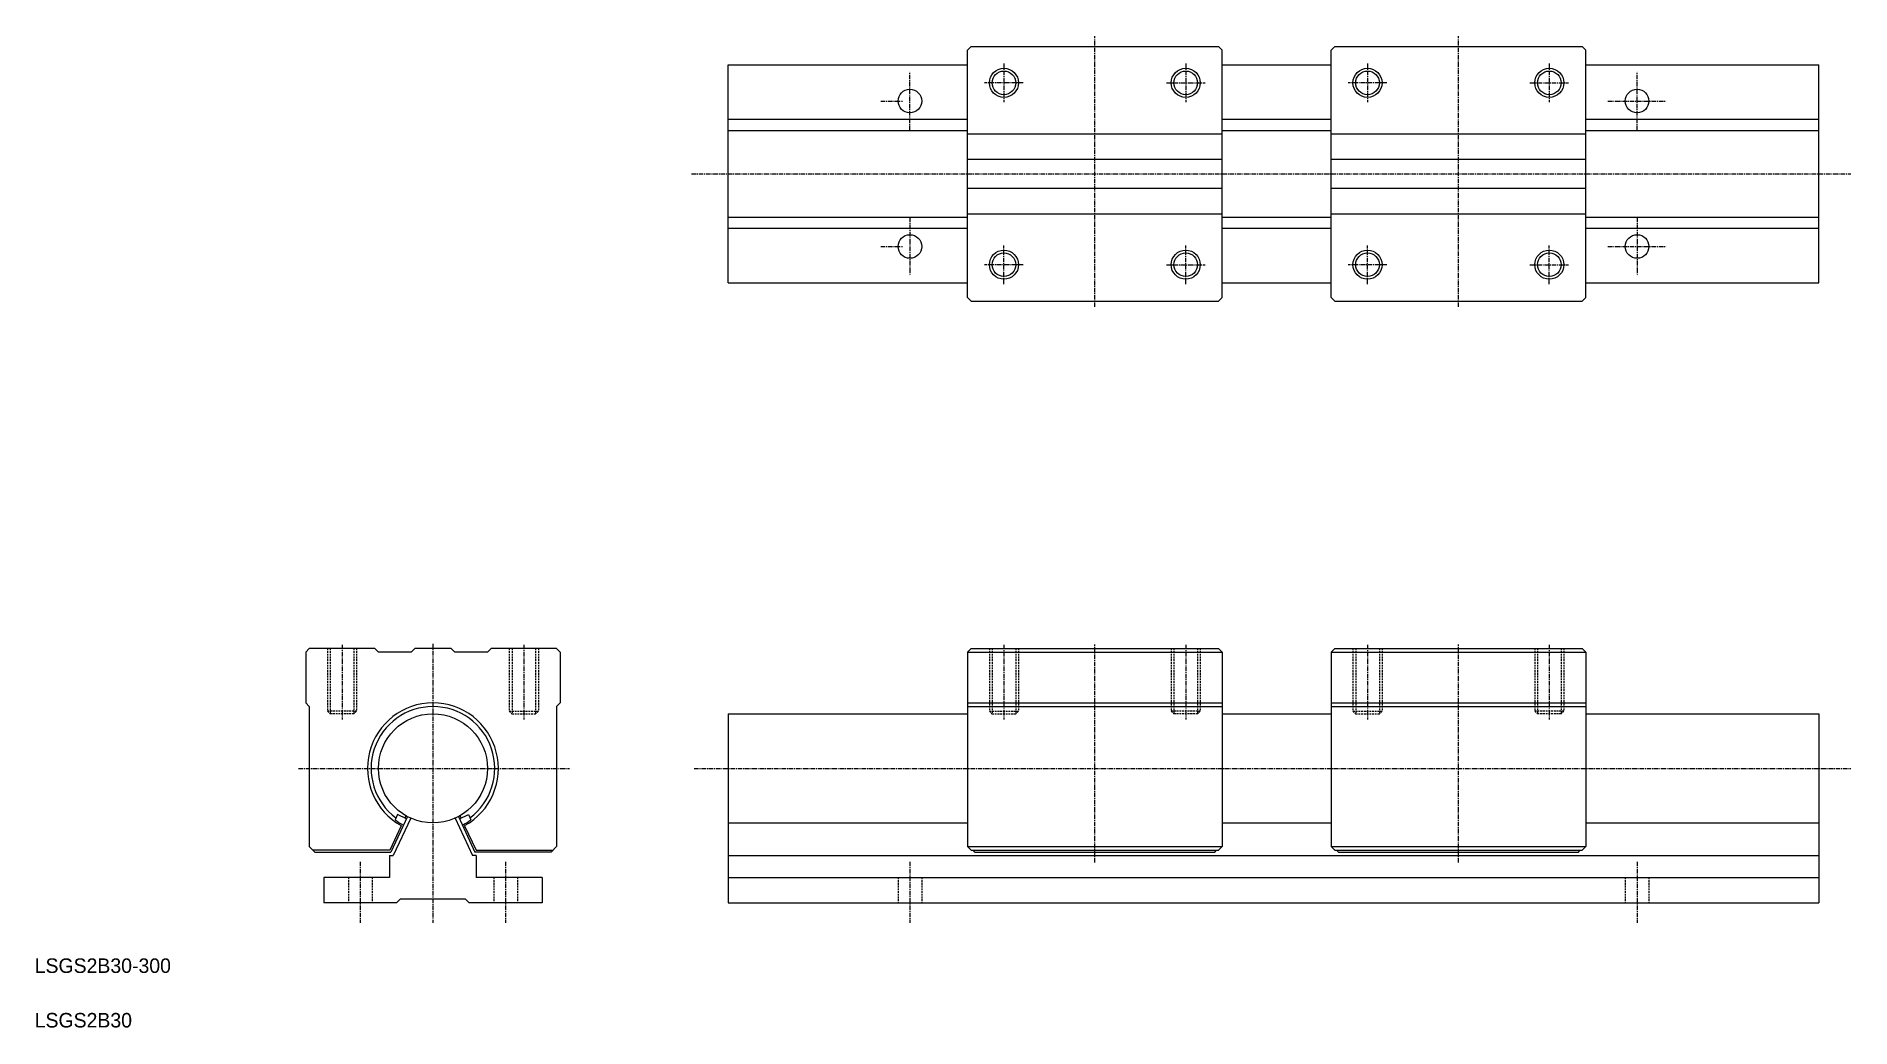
# Model space of a CAD drawing. Extents: x 10 to 509, y 10 to 283.
import ezdxf

# ---------------------------------------------------------------- set-up
doc = ezdxf.new("R2010")
doc.units = 0
doc.linetypes.add('CENTER', pattern=[2, 1.25, -0.25, 0.25, -0.25])
doc.linetypes.add('DASHED', pattern=[0.75, 0.5, -0.25])
doc.layers.get('0').update_dxf_attribs({"linetype": 'CONTINUOUS'})
doc.layers.add('CENTER', color=1, linetype='CENTER')

msp = doc.modelspace()

# ---------------------------------------------------------------- linework, layer by layer
at = {"color": 7, "linetype": 'CONTINUOUS'}
for p, q in [((267.58, 279.75), (266.58, 278.75)), ((267.58, 279.75), (335.58, 279.75)), ((335.58, 279.75), (336.58, 278.75)), ((367.58, 279.75), (366.58, 278.75)), ((367.58, 279.75), (435.58, 279.75)), ((435.58, 279.75), (436.58, 278.75)), ((200.72, 214.75), (200.72, 274.75)), ((200.72, 274.75), (266.58, 274.75)), ((266.58, 210.75), (266.58, 278.75)), ((336.58, 210.75), (336.58, 278.75)), ((336.58, 274.75), (366.58, 274.75)), ((366.58, 210.75), (366.58, 278.75)), ((436.58, 210.75), (436.58, 278.75)), ((436.58, 274.75), (500.72, 274.75)), ((500.72, 214.75), (500.72, 274.75)), ((200.72, 259.75), (266.58, 259.75)), ((336.58, 259.75), (366.58, 259.75)), ((436.58, 259.75), (500.72, 259.75)), ((200.72, 256.66), (266.58, 256.66)), ((266.58, 255.75), (336.58, 255.75)), ((336.58, 256.66), (366.58, 256.66)), ((366.58, 255.75), (436.58, 255.75)), ((436.58, 256.66), (500.72, 256.66)), ((266.58, 248.75), (336.58, 248.75)), ((366.58, 248.75), (436.58, 248.75)), ((266.58, 240.75), (336.58, 240.75)), ((366.58, 240.75), (436.58, 240.75)), ((200.72, 232.85), (266.58, 232.85)), ((200.72, 229.75), (266.58, 229.75)), ((266.58, 233.75), (336.58, 233.75)), ((336.58, 232.85), (366.58, 232.85)), ((336.58, 229.75), (366.58, 229.75)), ((366.58, 233.75), (436.58, 233.75)), ((436.58, 232.85), (500.72, 232.85)), ((436.58, 229.75), (500.72, 229.75)), ((200.72, 214.75), (266.58, 214.75)), ((336.58, 214.75), (366.58, 214.75)), ((436.58, 214.75), (500.72, 214.75)), ((266.58, 210.75), (267.58, 209.75)), ((267.58, 209.75), (335.58, 209.75)), ((335.58, 209.75), (336.58, 210.75)), ((366.58, 210.75), (367.58, 209.75)), ((367.58, 209.75), (435.58, 209.75)), ((435.58, 209.75), (436.58, 210.75)), ((84.53, 113.25), (85.53, 114.25)), ((84.53, 113.25), (84.53, 99.25)), ((103.53, 114.25), (85.53, 114.25)), ((104.53, 113.25), (103.53, 114.25)), ((113.53, 113.25), (104.53, 113.25)), ((113.53, 113.25), (114.53, 114.25)), ((124.53, 114.25), (114.53, 114.25)), ((125.53, 113.25), (124.53, 114.25)), ((134.53, 113.25), (125.53, 113.25)), ((134.53, 113.25), (135.53, 114.25)), ((153.53, 114.25), (135.53, 114.25)), ((154.53, 113.25), (153.53, 114.25)), ((154.53, 113.25), (154.53, 99.25)), ((266.58, 113.25), (267.58, 114.25)), ((266.58, 113.25), (336.58, 113.25)), ((266.58, 113.25), (266.58, 59.75)), ((267.58, 114.25), (335.58, 114.25)), ((336.58, 113.25), (335.58, 114.25)), ((336.58, 113.25), (336.58, 59.75)), ((366.58, 113.25), (367.58, 114.25)), ((366.58, 113.25), (436.58, 113.25)), ((366.58, 113.25), (366.58, 59.75)), ((367.58, 114.25), (435.58, 114.25)), ((436.58, 113.25), (435.58, 114.25)), ((436.58, 113.25), (436.58, 59.75)), ((85.53, 98.25), (84.53, 99.25)), ((85.53, 98.25), (85.53, 59.75)), ((153.53, 98.25), (154.53, 99.25)), ((153.53, 98.25), (153.53, 59.75)), ((200.72, 96.25), (266.58, 96.25)), ((200.72, 96.25), (200.72, 44.25)), ((266.58, 99.25), (336.58, 99.25)), ((266.58, 98.25), (336.58, 98.25)), ((336.58, 96.25), (366.58, 96.25)), ((366.58, 99.25), (436.58, 99.25)), ((366.58, 98.25), (436.58, 98.25)), ((436.58, 96.25), (500.72, 96.25)), ((500.72, 96.25), (500.72, 44.25)), ((110.82, 65.49), (107.67, 58.75)), ((112.53, 67.98), (107.99, 58.25)), ((113.43, 67.54), (108.63, 57.25)), ((109.78, 68.53), (109.12, 67.1)), ((112.25, 67.38), (109.78, 68.53)), ((112.09, 68.22), (111.8, 67.59)), ((125.63, 67.54), (130.43, 57.25)), ((126.53, 67.98), (131.07, 58.25)), ((126.81, 67.38), (129.28, 68.53)), ((126.97, 68.22), (127.26, 67.59)), ((128.24, 65.49), (131.39, 58.75)), ((129.28, 68.53), (129.94, 67.1)), ((200.72, 66.25), (266.58, 66.25)), ((336.58, 66.25), (366.58, 66.25)), ((436.58, 66.25), (500.72, 66.25)), ((87.03, 58.25), (85.53, 59.75)), ((107.67, 58.75), (86.53, 58.75)), ((87.03, 58.25), (107.99, 58.25)), ((107.63, 57.25), (107.63, 51.25)), ((107.63, 57.25), (108.63, 57.25)), ((131.43, 57.25), (130.43, 57.25)), ((152.03, 58.25), (131.07, 58.25)), ((131.39, 58.75), (152.53, 58.75)), ((131.43, 57.25), (131.43, 51.25)), ((152.03, 58.25), (153.53, 59.75)), ((200.72, 57.25), (500.72, 57.25)), ((266.58, 59.75), (336.58, 59.75)), ((267.58, 58.75), (266.58, 59.75)), ((267.58, 58.75), (335.58, 58.75)), ((268.58, 58.25), (268.08, 58.75)), ((268.58, 58.25), (334.58, 58.25)), ((284.33, 58.25), (284.33, 58.25)), ((304.08, 58.25), (304.08, 58.25)), ((334.58, 58.25), (335.08, 58.75)), ((335.58, 58.75), (336.58, 59.75)), ((366.58, 59.75), (436.58, 59.75)), ((367.58, 58.75), (366.58, 59.75)), ((367.58, 58.75), (435.58, 58.75)), ((368.58, 58.25), (368.08, 58.75)), ((368.58, 58.25), (434.58, 58.25)), ((384.33, 58.25), (384.33, 58.25)), ((404.08, 58.25), (404.08, 58.25)), ((434.58, 58.25), (435.08, 58.75)), ((435.58, 58.75), (436.58, 59.75)), ((107.63, 51.25), (89.53, 51.25)), ((89.53, 51.25), (89.53, 44.25)), ((149.53, 51.25), (131.43, 51.25)), ((149.53, 51.25), (149.53, 44.25)), ((200.72, 51.25), (500.72, 51.25)), ((109.53, 44.25), (110.53, 45.25)), ((128.53, 45.25), (110.53, 45.25)), ((129.53, 44.25), (128.53, 45.25)), ((109.53, 44.25), (89.53, 44.25)), ((149.53, 44.25), (129.53, 44.25)), ((200.72, 44.25), (500.72, 44.25))]:
    msp.add_line(p, q, dxfattribs=at)
at = {"color": 3, "linetype": 'DASHED'}
for p, q in [((90.53, 114.25), (90.53, 97)), ((91.28, 114.25), (91.28, 96.25)), ((97.78, 114.25), (97.78, 96.25)), ((98.53, 114.25), (98.53, 97)), ((140.53, 114.25), (140.53, 97)), ((141.28, 114.25), (141.28, 96.25)), ((147.78, 114.25), (147.78, 96.25)), ((148.53, 114.25), (148.53, 97)), ((272.58, 114.25), (272.58, 97)), ((273.33, 114.25), (273.33, 96.25)), ((279.83, 114.25), (279.83, 96.25)), ((280.58, 114.25), (280.58, 97)), ((322.58, 114.25), (322.58, 97)), ((323.33, 114.25), (323.33, 96.25)), ((329.83, 114.25), (329.83, 96.25)), ((330.58, 114.25), (330.58, 97)), ((372.58, 114.25), (372.58, 97)), ((373.33, 114.25), (373.33, 96.25)), ((379.83, 114.25), (379.83, 96.25)), ((380.58, 114.25), (380.58, 97)), ((422.58, 114.25), (422.58, 97)), ((423.33, 114.25), (423.33, 96.25)), ((429.83, 114.25), (429.83, 96.25)), ((430.58, 114.25), (430.58, 97)), ((98.53, 97), (90.53, 97)), ((90.53, 97), (91.28, 96.25)), ((97.78, 96.25), (91.28, 96.25)), ((98.53, 97), (97.78, 96.25)), ((140.53, 97), (148.53, 97)), ((140.53, 97), (141.28, 96.25)), ((141.28, 96.25), (147.78, 96.25)), ((148.53, 97), (147.78, 96.25)), ((272.58, 97), (280.58, 97)), ((272.58, 97), (273.33, 96.25)), ((273.33, 96.25), (279.83, 96.25)), ((280.58, 97), (279.83, 96.25)), ((330.58, 97), (322.58, 97)), ((322.58, 97), (323.33, 96.25)), ((329.83, 96.25), (323.33, 96.25)), ((330.58, 97), (329.83, 96.25)), ((372.58, 97), (380.58, 97)), ((372.58, 97), (373.33, 96.25)), ((373.33, 96.25), (379.83, 96.25)), ((380.58, 97), (379.83, 96.25)), ((430.58, 97), (422.58, 97)), ((422.58, 97), (423.33, 96.25)), ((429.83, 96.25), (423.33, 96.25)), ((430.58, 97), (429.83, 96.25)), ((96.28, 51.25), (96.28, 44.25)), ((102.78, 51.25), (102.78, 44.25)), ((136.28, 51.25), (136.28, 44.25)), ((142.78, 51.25), (142.78, 44.25)), ((247.47, 51.25), (247.47, 44.25)), ((253.97, 51.25), (253.97, 44.25)), ((447.47, 51.25), (447.47, 44.25)), ((453.97, 51.25), (453.97, 44.25))]:
    msp.add_line(p, q, dxfattribs=at)
at = {"color": 3}
for centre in [(276.58, 269.75), (326.58, 269.75), (376.58, 269.75), (426.58, 269.75), (276.58, 219.75), (326.58, 219.75), (376.58, 219.75), (426.58, 219.75)]:
    msp.add_circle(centre, 4, dxfattribs=at)
at = {"color": 7, "linetype": 'CONTINUOUS'}
for centre, radius in [((276.58, 269.75), 3.25), ((326.58, 269.75), 3.25), ((376.58, 269.75), 3.25), ((426.58, 269.75), 3.25), ((250.72, 264.75), 3.25), ((450.72, 264.75), 3.25), ((250.72, 224.75), 3.25), ((450.72, 224.75), 3.25), ((276.58, 219.75), 3.25), ((326.58, 219.75), 3.25), ((376.58, 219.75), 3.25), ((426.58, 219.75), 3.25), ((119.53, 81.25), 15)]:
    msp.add_circle(centre, radius, dxfattribs=at)
for centre, radius, start, end in [((119.53, 81.25), 18, 298.9422, 241.0578), ((119.53, 81.25), 17, 306.7354, 233.2646), ((118.28, 79.08), 15.08, 232.5913, 243.0217), ((120.78, 79.08), 15.08, 296.9783, 307.4087)]:
    msp.add_arc(centre, radius, start, end, dxfattribs=at)
at = {"layer": 'CENTER', "color": 1, "linetype": 'CENTER'}
for p, q in [((301.58, 208.15), (301.58, 282.55)), ((401.58, 208.15), (401.58, 282.55)), ((276.58, 275.07), (276.58, 264.43)), ((326.58, 275.07), (326.58, 264.43)), ((376.58, 275.07), (376.58, 264.43)), ((426.58, 275.07), (426.58, 264.43)), ((250.72, 256.74), (250.72, 272.77)), ((281.9, 269.75), (271.26, 269.75)), ((321.26, 269.75), (331.9, 269.75)), ((381.9, 269.75), (371.26, 269.75)), ((421.26, 269.75), (431.9, 269.75)), ((450.72, 256.74), (450.72, 272.77)), ((242.7, 264.75), (248.73, 264.75)), ((442.7, 264.75), (458.73, 264.75)), ((190.65, 244.75), (509.48, 244.75)), ((250.72, 232.77), (250.72, 216.74)), ((450.72, 232.77), (450.72, 216.74)), ((242.7, 224.75), (248.73, 224.75)), ((276.58, 214.43), (276.58, 225.07)), ((326.58, 214.43), (326.58, 225.07)), ((376.58, 214.43), (376.58, 225.07)), ((426.58, 214.43), (426.58, 225.07)), ((442.7, 224.75), (458.73, 224.75)), ((281.9, 219.75), (271.26, 219.75)), ((321.26, 219.75), (331.9, 219.75)), ((381.9, 219.75), (371.26, 219.75)), ((421.26, 219.75), (431.9, 219.75)), ((94.53, 115.25), (94.53, 94.69)), ((119.53, 115.5), (119.53, 38.8)), ((144.53, 115.25), (144.53, 94.69)), ((276.58, 115.25), (276.58, 94.69)), ((301.58, 55.34), (301.58, 115.43)), ((326.58, 115.25), (326.58, 94.69)), ((376.58, 115.25), (376.58, 94.69)), ((401.58, 55.34), (401.58, 115.43)), ((426.58, 115.25), (426.58, 94.69)), ((82.53, 81.25), (157.13, 81.25)), ((191.36, 81.25), (509.48, 81.25)), ((99.53, 55.57), (99.53, 38.8)), ((139.53, 55.57), (139.53, 38.8)), ((250.72, 55.57), (250.72, 38.8)), ((450.72, 55.57), (450.72, 38.8))]:
    msp.add_line(p, q, dxfattribs=at)

# ---------------------------------------------------------------- texts
at = {"color": 7, "linetype": 'CONTINUOUS'}
for s, p in [('LSGS2B30-300', (10, 25)), ('LSGS2B30', (10, 10))]:
    msp.add_text(s, height=4, dxfattribs=at).set_placement(p)

doc.saveas('drawing.dxf')
